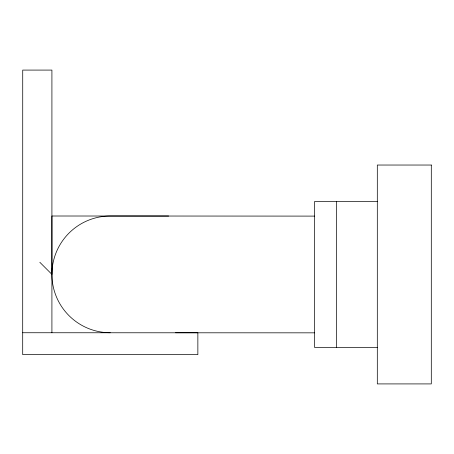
<?xml version="1.0" encoding="UTF-8"?>
<svg xmlns="http://www.w3.org/2000/svg" width="454" height="454" viewBox="0 0 454 454"><rect width="100%" height="100%" fill="white"/><g stroke="black" fill="none" stroke-linecap="round" stroke-linejoin="round"><path stroke-width="0.68" d="M377.308 201.514L314.565 201.514L314.565 347.435L377.308 347.435M168.65 216.036L51.915 216.008L51.915 332.742M314.565 216.104L110.282 216.008A58.367 58.367 0 0 0 51.915 274.369L39.827 262.281M22.7 332.742L314.565 332.839M175.573 332.742L197.859 332.742L197.859 354.631L22.7 354.631L22.728 70.086L51.915 70.086L51.915 274.369A58.367 58.367 0 0 0 110.265 332.742M336.454 201.514L336.454 347.435M431.3 165.035L377.308 165.035L377.308 383.914L431.3 383.914L431.3 165.035"/></g></svg>
